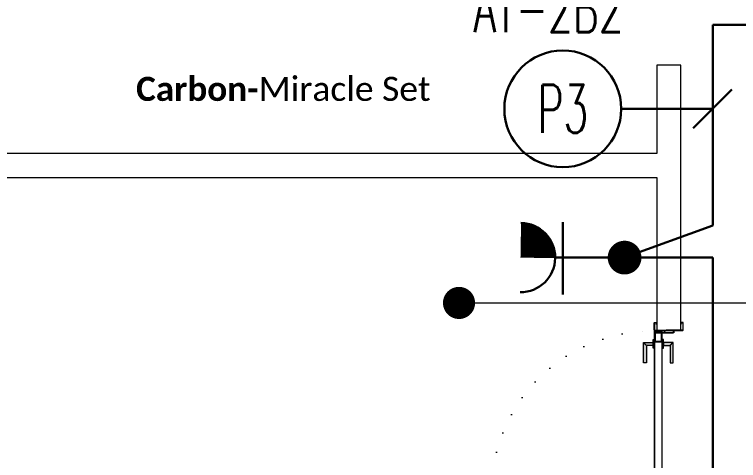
# Model space of a CAD drawing. Header units: metres. Extents: x -13194 to 152406, y -14653 to 29421.
# Drawn here: x 1225.2 to 1675.9, y 3298.7 to 3576.7 of the extents above; entities that cross this region are included whole.
import ezdxf
from ezdxf.enums import TextEntityAlignment as Align

# ---------------------------------------------------------------- set-up
doc = ezdxf.new("R2010")
doc.units = ezdxf.units.M
doc.header["$LTSCALE"] = 100
doc.header["$MEASUREMENT"] = 0
doc.linetypes.add('DOT2', pattern=[0.125, 0, -0.125])
doc.linetypes.add('HIDDEN', pattern=[0.375, 0.25, -0.125])
doc.layers.get('0').update_dxf_attribs({"color": 9, "lineweight": 9})
for name, color, linetype, lineweight in [('00', 9, 'Continuous', 9), ('05S', 9, 'Continuous', 9), ('06B', 9, 'Continuous', 9), ('10', 9, 'Continuous', 9), ('20', 9, 'DOT2', 9), ('21_mahal200', 9, 'Continuous', 9), ('E-ETANŞ PRİZ', 7, 'Continuous', 30), ('E-KABLO', 7, 'Continuous', 30), ('E-LINYE', 7, 'Continuous', 30)]:
    doc.layers.add(name, color=color, linetype=linetype, lineweight=lineweight)
doc.styles.add('E-YAZI', font='txttw.shx')
doc.styles.add('MuuM_TEXT-STANDART', font='ARIALN.TTF')
doc.dimstyles.new('MuuM_DIM200', dxfattribs={"dimscale": 20, "dimtxt": 2, "dimasz": 1, "dimexe": 1, "dimexo": 1, "dimgap": 1, "dimtad": 1, "dimdec": 1, "dimrnd": 0.5, "dimdsep": 46, "dimtxsty": 'MuuM_TEXT-STANDART', "dimblk": 'ARCHTICK', "dimcen": 0, "dimdle": 0.15, "dimclrd": 256, "dimclre": 256, "dimclrt": 256, "dimadec": 0, "dimazin": 0, "dimtfac": 5, "dimtdec": 1, "dimtix": 1, "dimtmove": 2, "dimatfit": 3, "dimldrblk": 'DOT', "dimfxl": 3, "dimfxlon": 1, "dimtolj": 1, "dimlwd": -1, "dimlwe": -1, "dimarcsym": 0})

# ---------------------------------------------------------------- blocks, each defined once
blk = doc.blocks.new('100_ETANŞ PRİZ')
at = {"layer": 'E-ETANŞ PRİZ', "color": 4}
for p, q in [((0, 2.4), (0, 0)), ((-1.223, 2.136), (1.279, 2.136))]:
    blk.add_line(p, q, dxfattribs=at)
at = {"layer": 'E-ETANŞ PRİZ', "color": 4, "const_width": 1.2}
blk.add_lwpolyline([(0.01, 3, -0.414214), (-0.6, 3.59)], format="xyb", dxfattribs=at)
at = {"layer": 'E-ETANŞ PRİZ', "color": 4}
blk.add_arc((0, 3.6), 1.2, 180.7551, 0.7551, dxfattribs=at)
blk = doc.blocks.new('gr-p-barel kilitli kapı kolu')
at = {"layer": '05S'}
h = blk.add_hatch(color=256, dxfattribs=at)
h.paths.add_polyline_path([(1.3, 0.8), (-1.3, 0.8), (-1.3, 0.7), (1.3, 0.7)])
h.paths.add_polyline_path([(2.75, 0.7), (-2.75, 0.7), (-2.75, 0), (2.75, 0)])
h.paths.add_polyline_path([(-11.7, 4.9), (-11.7, 6.7), (0.9, 6.7), (0.9, 0.8), (-0.9, 0.8), (-0.9, 4.9)])
at = {"flags": 128}
for points in [[(-0.9, 0.8), (-0.9, 4.9), (-11.7, 4.9), (-11.7, 6.7), (0.9, 6.7), (0.9, 0.8)], [(-0.8, 5), (0.8, 6.6)]]:
    blk.add_lwpolyline(points, dxfattribs=at)
blk.add_lwpolyline([(-2.75, 0), (-2.75, 0.7), (2.75, 0.7), (2.75, 0)])
blk.add_lwpolyline([(-1.3, 0.7), (1.3, 0.7), (1.3, 0.8), (-1.3, 0.8)], close=True)
blk = doc.blocks.new('prf-scr2')
at = {"linetype": 'DOT2', "ltscale": 10}
blk.add_line((0, 0.19), (0, -1.06), dxfattribs=at)
for p, q in [((0.09, -0.24), (-0.09, -0.2)), ((-0.09, -0.24), (0.09, -0.28)), ((0.09, -0.32), (-0.09, -0.28)), ((-0.09, -0.32), (0.09, -0.36)), ((0.09, -0.4), (-0.09, -0.36)), ((-0.09, -0.4), (0.09, -0.44)), ((0.09, -0.48), (-0.09, -0.44)), ((-0.09, -0.48), (0.09, -0.52)), ((0.09, -0.56), (-0.09, -0.52)), ((-0.09, -0.56), (0.09, -0.6)), ((0.09, -0.64), (-0.09, -0.6)), ((-0.09, -0.64), (0.09, -0.68)), ((0.09, -0.72), (-0.09, -0.68)), ((-0.09, -0.72), (0.09, -0.76)), ((0.06, -0.84), (-0.08, -0.76)), ((-0.07, -0.8), (0.06, -0.84)), ((0.09, -0.17), (0, -0.15)), ((0, -0.18), (0.09, -0.2))]:
    blk.add_line(p, q)
blk.add_lwpolyline([(0.23, 0), (-0.23, 0), (-0.23, -0.01), (-0.12, -0.14), (0.12, -0.14), (0.23, -0.01), (0.23, 0)], close=True)
for points in [[(0.23, -0.01), (-0.23, -0.01)], [(-0.09, -0.14), (-0.09, -0.2), (-0.12, -0.22), (-0.12, -0.23), (-0.09, -0.24), (-0.09, -0.28), (-0.12, -0.3), (-0.12, -0.31), (-0.09, -0.32), (-0.09, -0.36), (-0.12, -0.38), (-0.12, -0.39), (-0.09, -0.4), (-0.09, -0.44), (-0.12, -0.46), (-0.12, -0.46), (-0.09, -0.48), (-0.09, -0.52), (-0.12, -0.54), (-0.12, -0.54), (-0.09, -0.56), (-0.09, -0.6), (-0.12, -0.62), (-0.12, -0.62), (-0.09, -0.64), (-0.09, -0.68), (-0.12, -0.69), (-0.12, -0.7), (-0.09, -0.72), (-0.09, -0.73), (-0.08, -0.76), (-0.1, -0.77), (-0.1, -0.78), (-0.07, -0.8), (-0.01, -0.94), (0, -0.95), (0.01, -0.94), (0.08, -0.76), (0.09, -0.76), (0.12, -0.74), (0.12, -0.73), (0.09, -0.72), (0.09, -0.68), (0.12, -0.66), (0.12, -0.66), (0.09, -0.64), (0.09, -0.6), (0.12, -0.58), (0.12, -0.58), (0.09, -0.56), (0.09, -0.52), (0.12, -0.5), (0.12, -0.5), (0.09, -0.48), (0.09, -0.44), (0.12, -0.43), (0.12, -0.42), (0.09, -0.4), (0.09, -0.36), (0.12, -0.35), (0.12, -0.34), (0.09, -0.32), (0.09, -0.28), (0.12, -0.27), (0.12, -0.26), (0.09, -0.24), (0.09, -0.2), (0.12, -0.19), (0.12, -0.18), (0.09, -0.17), (0.09, -0.14)]]:
    blk.add_lwpolyline(points)
blk = doc.blocks.new('K-SAC-01')
at = {"layer": '10'}
for points in [[(-4.6, 16.2, -0.414214), (-4.5, 16.3), (-0.1, 16.3, -0.414214), (0, 16.2), (0, 5.9), (0.2, 5.9), (0.2, 16.2, 0.414214), (-0.1, 16.5), (-4.5, 16.5, 0.414214), (-4.8, 16.2), (-4.8, 15.3, 0.414214), (-4.5, 15), (-3.4, 15), (-3.4, 15.2), (-4.5, 15.2, -0.414214), (-4.6, 15.3)], [(104.6, 16.2, 0.414214), (104.5, 16.3), (100.1, 16.3, 0.414214), (100, 16.2), (100, 5.9), (99.8, 5.9), (99.8, 16.2, -0.414214), (100.1, 16.5), (104.5, 16.5, -0.414214), (104.8, 16.2), (104.8, 15.3, -0.414214), (104.5, 15), (103.4, 15), (103.4, 15.2), (104.5, 15.2, 0.414214), (104.6, 15.3)], [(0.2, 10.3, -0.414214), (0.5, 10.6), (1.5, 10.6, -0.414214), (1.8, 10.3), (1.8, 3.9, -0.414214), (1.5, 3.6, -0.414214), (1.2, 3.9), (1.2, 4.8), (0.2, 4.8), (0.2, -1.2, -0.414214), (-0.1, -1.5), (-4.5, -1.5, -0.414214), (-4.8, -1.2), (-4.8, -0.3, -0.414214), (-4.5, 0), (-3.4, 0), (-3.4, -0.2), (-4.5, -0.2, 0.414214), (-4.6, -0.3), (-4.6, -1.2, 0.414214), (-4.5, -1.3), (-0.1, -1.3, 0.414214), (0, -1.2), (0, 5), (1.4, 5), (1.4, 3.9, 0.414214), (1.5, 3.8, 0.414214), (1.6, 3.9), (1.6, 10.3, 0.414214), (1.5, 10.4), (0.5, 10.4, 0.414214), (0.4, 10.3), (0.4, 9.4), (0.2, 9.4)], [(99.8, 10.3, 0.414214), (99.5, 10.6), (98.5, 10.6, 0.414214), (98.2, 10.3), (98.2, 3.9, 0.414214), (98.5, 3.6, 0.414214), (98.8, 3.9), (98.8, 4.8), (99.8, 4.8), (99.8, -1.2, 0.414214), (100.1, -1.5), (104.5, -1.5, 0.414214), (104.8, -1.2), (104.8, -0.3, 0.414214), (104.5, 0), (103.4, 0), (103.4, -0.2), (104.5, -0.2, -0.414214), (104.6, -0.3), (104.6, -1.2, -0.414214), (104.5, -1.3), (100.1, -1.3, -0.414214), (100, -1.2), (100, 5), (98.6, 5), (98.6, 3.9, -0.414214), (98.5, 3.8, -0.414214), (98.4, 3.9), (98.4, 10.3, -0.414214), (98.5, 10.4), (99.5, 10.4, -0.414214), (99.6, 10.3), (99.6, 9.4), (99.8, 9.4)], [(-0.38, -2.01), (1, -1.37), (1, 1.5), (1.2, 1.5), (1.2, -1.5), (-0.27, -2.18, -14.796002)]]:
    blk.add_lwpolyline(points, format="xyb", close=True, dxfattribs=at)
for points in [[(98.8, 0.15), (98.8, 2.15), (99.1, 2.15), (99.1, 3.19), (1.5, 3.19), (1.5, 2.15), (1.8, 2.15), (1.8, 0.15), (1.5, 0.15), (1.5, 1.85), (1.2, 1.85), (1.2, 3.49), (99.4, 3.49), (99.4, 1.85), (99.1, 1.85), (99.1, 0.15)], [(98.8, 2.15), (98.8, 0.15), (99.4, 0.15), (99.4, -1.5), (1.2, -1.5), (1.2, 0.15), (1.8, 0.15), (1.8, 2.15), (2.1, 2.15), (2.1, -0.15), (1.5, -0.15), (1.5, -1.2), (99.1, -1.2), (99.1, -0.15), (98.5, -0.15), (98.5, 2.15), (98.8, 2.15)]]:
    blk.add_lwpolyline(points, dxfattribs=at)
for points in [[(2.1, 3), (8.1, 3), (8.1, -1), (2.1, -1)], [(2.4, 2.7), (7.8, 2.7), (7.8, -0.7), (2.4, -0.7)], [(98.5, 3), (92.5, 3), (92.5, -1), (98.5, -1)], [(98.2, 2.7), (92.8, 2.7), (92.8, -0.7), (98.2, -0.7)]]:
    blk.add_lwpolyline(points, close=True, dxfattribs=at)
blk.add_circle((-0.95, -2.5), 0.55, dxfattribs=at)
at = {"layer": '20', "linetype": 'HIDDEN'}
for points in [[(-0.2, -1.3), (-0.2, 0), (-1.7, 0), (-1.7, -1.3)], [(-0.4, -1.99), (-0.4, -0.2), (-1.5, -0.2), (-1.5, -1.99)]]:
    blk.add_lwpolyline(points, dxfattribs=at)
at = {"layer": '20'}
blk.add_lwpolyline([(-0.95, -2.5), (-0.95, -102.85)], dxfattribs=at)
blk.add_arc((-0.95, -2.5), 100.35, 270, 1.5131, dxfattribs=at)
at = {"layer": '06B'}
blk.add_blockref('gr-p-barel kilitli kapı kolu', (91.4, 3.51), dxfattribs=at)
at = {"layer": '06B', "xscale": -1, "rotation": 180}
blk.add_blockref('gr-p-barel kilitli kapı kolu', (91.4, -1.51), dxfattribs=at)
at = {"layer": '10', "xscale": -1, "rotation": 90}
blk.add_blockref('prf-scr2', (1.5, 1), dxfattribs=at)
at = {"layer": '10', "rotation": 270}
blk.add_blockref('prf-scr2', (99.1, 1.22), dxfattribs=at)
blk = doc.blocks.new('_ArchTick')
at = {"color": 0, "linetype": 'ByBlock', "const_width": 0.15}
blk.add_lwpolyline([(-0.5, -0.5), (0.5, 0.5)], dxfattribs=at)
blk = doc.blocks.new('_Dot')
at = {"color": 0, "linetype": 'ByBlock', "lineweight": -2}
blk.add_line((-0.5, 0), (-1, 0), dxfattribs=at)
at = {"color": 0, "linetype": 'ByBlock', "const_width": 0.5}
blk.add_lwpolyline([(-0.25, 0, 1), (0.25, 0, 1)], format="xyb", close=True, dxfattribs=at)
blk = doc.blocks.new('2.bod.Mimari')
at = {"layer": '00'}
blk.add_lwpolyline([(900, -5155), (1625, -5155), (1625, -5250), (1640, -5250), (1640, -5085), (1625, -5085), (1625, -5140), (900, -5140)], dxfattribs=at)
at = {"xscale": -1, "rotation": 270}
blk.add_blockref('K-SAC-01', (1625, -5350), dxfattribs=at)
at = {"insert": (1484.21, -5092.2), "char_height": 15, "width": 676.0027, "attachment_point": 3, "style": 'MuuM_TEXT-STANDART'}
blk.add_mtext('\\A1;{\\fCalibri|b1|i0|c162|p34;Carbon-\\fCalibri|b0|i0|c162|p34;Miracle Set \\fCalibri|b1|i0|c162|p34; \\P\\fCalibri|b0|i0|c162|p34;\\H1x; }', dxfattribs=at)
at = {"layer": '21_mahal200'}
blk.add_leader([(1501.93, -5233.08), (1827.78, -5233.08)], dimstyle='MuuM_DIM200', override={"dimasz": 1, "dimfxl": 10}, dxfattribs=at)

msp = doc.modelspace()

# ---------------------------------------------------------------- linework, layer by layer
at = {"layer": 'E-KABLO', "color": 6}
for p, q in [((1660, 3570.14), (3366.37, 3570.14)), ((1660, 3445.17), (1660, 3570.14)), ((1605, 3425.17), (1660, 3445.17)), ((1605, 3425.17), (1660, 3425.17)), ((1660, 3425.17), (1660, 3040.28))]:
    msp.add_line(p, q, dxfattribs=at)
at = {"layer": 'E-KABLO', "color": 4, "const_width": 10.5}
msp.add_lwpolyline([(1599.75, 3425.17, 1), (1610.25, 3425.17, 1)], format="xyb", close=True, dxfattribs=at)
at = {"layer": 'E-LINYE', "color": 7, "linetype": 'Continuous'}
for p, q in [((1647.64, 3505.73), (1671.88, 3529.98)), ((1602.92, 3517.86), (1659.76, 3517.86))]:
    msp.add_line(p, q, dxfattribs=at)
msp.add_circle((1566.54, 3517.86), 36.38, dxfattribs=at)

# ---------------------------------------------------------------- block references
msp.add_blockref('2.bod.Mimari', (0, 8630))
at = {"layer": 'E-ETANŞ PRİZ', "xscale": -18, "yscale": 18, "zscale": 18, "rotation": 90}
msp.add_blockref('100_ETANŞ PRİZ', (1605, 3425.17), dxfattribs=at)

# ---------------------------------------------------------------- texts
at = {"layer": 'E-LINYE', "color": 3, "linetype": 'Continuous', "style": 'E-YAZI', "width": 0.6}
for s, p in [('AT-2B2', (1557.73, 3580.55)), ('P3', (1566.54, 3517.86))]:
    msp.add_text(s, height=30, dxfattribs=at).set_placement(p, align=Align.MIDDLE_CENTER)

doc.saveas('drawing.dxf')
